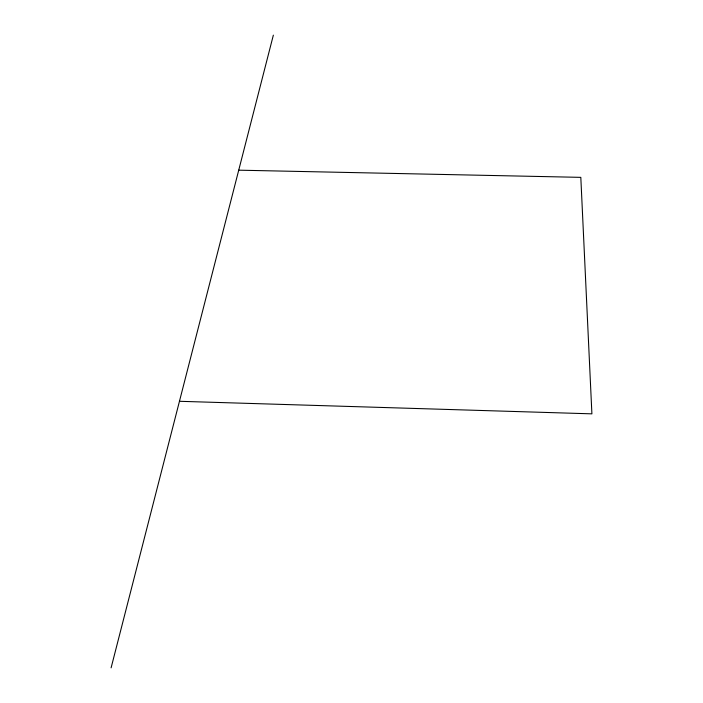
<?xml version="1.0" encoding="UTF-8"?>
<svg xmlns="http://www.w3.org/2000/svg" width="703" height="703" viewBox="0 0 703 703"><rect width="100%" height="100%" fill="white"/><g stroke="black" fill="none" stroke-linecap="round" stroke-linejoin="round"><path stroke-width="1.05" d="M111.1 667.85L273.353 35.15M238.721 170.179L580.81 177.358L591.9 413.847L179.458 401.29"/></g></svg>
